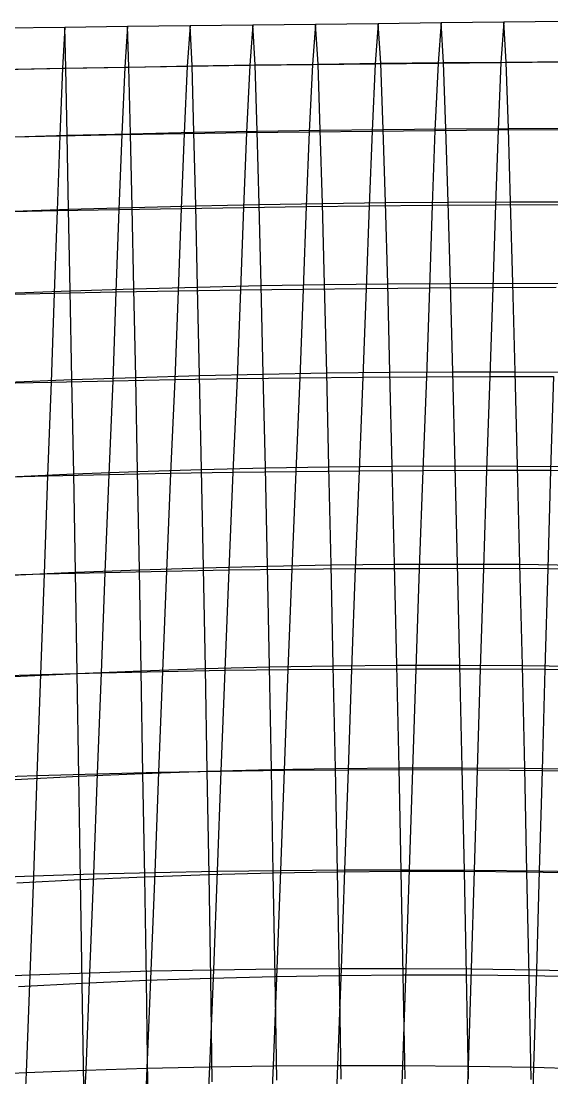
# Model space of a CAD drawing. Extents: x -429 to 429, y -1 to 209.
# Drawn here: x -96.67 to -79.73, y 174.91 to 208.64 of the extents above; entities that cross this region are included whole.
import ezdxf

# ---------------------------------------------------------------- set-up
doc = ezdxf.new("R2010")
doc.units = 0

msp = doc.modelspace()

# ---------------------------------------------------------------- linework, layer by layer
at = {"layer": 'default', "color": 5, "linetype": 'CONTINUOUS'}
for p, q in [((-95.281, 208.452, 8.579), (-93.279, 208.476, 8.256)), ((-93.279, 208.476, 8.256), (-93.362, 207.17, 7.876)), ((-93.279, 208.476, 8.256), (-91.278, 208.5, 7.933)), ((-91.278, 208.5, 7.933), (-91.369, 207.202, 7.49)), ((-91.278, 208.5, 7.933), (-89.276, 208.523, 7.61)), ((-89.276, 208.523, 7.61), (-89.373, 207.231, 7.123)), ((-89.276, 208.523, 7.61), (-87.274, 208.547, 7.287)), ((-87.274, 208.547, 7.287), (-87.374, 207.258, 6.772)), ((-87.274, 208.547, 7.287), (-85.272, 208.57, 6.964)), ((-85.272, 208.57, 6.964), (-85.371, 207.282, 6.44)), ((-85.272, 208.57, 6.964), (-83.271, 208.594, 6.641)), ((-83.271, 208.594, 6.641), (-83.366, 207.303, 6.126)), ((-83.271, 208.594, 6.641), (-81.269, 208.618, 6.318)), ((-81.269, 208.618, 6.318), (-81.358, 207.322, 5.829)), ((-81.269, 208.618, 6.318), (-79.267, 208.641, 5.994)), ((-97.283, 208.429, 8.902), (-95.281, 208.452, 8.579)), ((-95.281, 208.452, 8.579), (-95.352, 207.136, 8.279)), ((-97.337, 207.099, 8.7), (-95.352, 207.136, 8.279)), ((-95.352, 207.136, 8.279), (-95.44, 204.982, 7.944)), ((-95.352, 207.136, 8.279), (-93.362, 207.17, 7.876)), ((-93.362, 207.17, 7.876), (-93.459, 205.019, 7.491)), ((-93.362, 207.17, 7.876), (-91.369, 207.202, 7.49)), ((-91.369, 207.202, 7.49), (-91.47, 205.053, 7.067)), ((-91.369, 207.202, 7.49), (-89.373, 207.231, 7.123)), ((-89.373, 207.231, 7.123), (-89.476, 205.083, 6.671)), ((-89.373, 207.231, 7.123), (-87.374, 207.258, 6.772)), ((-87.374, 207.258, 6.772), (-87.477, 205.11, 6.304)), ((-87.374, 207.258, 6.772), (-85.371, 207.282, 6.44)), ((-85.371, 207.282, 6.44), (-85.472, 205.133, 5.965)), ((-85.371, 207.282, 6.44), (-83.366, 207.303, 6.126)), ((-83.366, 207.303, 6.126), (-83.463, 205.153, 5.655)), ((-83.366, 207.303, 6.126), (-81.358, 207.322, 5.829)), ((-81.358, 207.322, 5.829), (-81.45, 205.17, 5.375)), ((-81.358, 207.322, 5.829), (-79.348, 207.339, 5.55)), ((-89.476, 205.083, 6.671), (-87.477, 205.11, 6.304)), ((-87.477, 205.11, 6.304), (-87.571, 202.72, 5.9)), ((-87.477, 205.11, 6.304), (-85.472, 205.133, 5.965)), ((-85.472, 205.133, 5.965), (-85.564, 202.743, 5.557)), ((-85.472, 205.133, 5.965), (-83.463, 205.153, 5.655)), ((-83.463, 205.153, 5.655), (-83.551, 202.761, 5.251)), ((-83.463, 205.153, 5.655), (-81.45, 205.17, 5.375)), ((-81.45, 205.17, 5.375), (-81.533, 202.775, 4.983)), ((-81.45, 205.17, 5.375), (-79.433, 205.182, 5.123)), ((-97.416, 204.941, 8.426), (-95.44, 204.982, 7.944)), ((-95.44, 204.982, 7.944), (-95.526, 202.591, 7.647)), ((-95.44, 204.982, 7.944), (-93.459, 205.019, 7.491)), ((-93.459, 205.019, 7.491), (-93.55, 202.629, 7.155)), ((-93.459, 205.019, 7.491), (-91.47, 205.053, 7.067)), ((-91.47, 205.053, 7.067), (-91.565, 202.664, 6.699)), ((-91.47, 205.053, 7.067), (-89.476, 205.083, 6.671)), ((-89.476, 205.083, 6.671), (-89.571, 202.694, 6.281)), ((-87.571, 202.72, 5.9), (-85.564, 202.743, 5.557)), ((-85.564, 202.743, 5.557), (-85.659, 200.11, 5.152)), ((-85.564, 202.743, 5.557), (-83.551, 202.761, 5.251)), ((-83.551, 202.761, 5.251), (-83.642, 200.126, 4.849)), ((-83.551, 202.761, 5.251), (-81.533, 202.775, 4.983)), ((-81.533, 202.775, 4.983), (-81.619, 200.138, 4.592)), ((-81.533, 202.775, 4.983), (-79.51, 202.785, 4.752)), ((-97.493, 202.549, 8.176), (-95.526, 202.591, 7.647)), ((-95.526, 202.591, 7.647), (-95.617, 199.956, 7.338)), ((-95.526, 202.591, 7.647), (-93.55, 202.629, 7.155)), ((-93.55, 202.629, 7.155), (-93.646, 199.997, 6.812)), ((-93.55, 202.629, 7.155), (-91.565, 202.664, 6.699)), ((-91.565, 202.664, 6.699), (-91.663, 200.032, 6.33)), ((-91.565, 202.664, 6.699), (-89.571, 202.694, 6.281)), ((-89.571, 202.694, 6.281), (-89.67, 200.063, 5.893)), ((-89.571, 202.694, 6.281), (-87.571, 202.72, 5.9)), ((-87.571, 202.72, 5.9), (-87.669, 200.089, 5.5)), ((-91.663, 200.032, 6.33), (-89.67, 200.063, 5.893)), ((-89.67, 200.063, 5.893), (-89.777, 197.23, 5.479)), ((-89.67, 200.063, 5.893), (-87.669, 200.089, 5.5)), ((-87.669, 200.089, 5.5), (-87.774, 197.255, 5.075)), ((-87.669, 200.089, 5.5), (-85.659, 200.11, 5.152)), ((-85.659, 200.11, 5.152), (-85.761, 197.275, 4.722)), ((-85.659, 200.11, 5.152), (-83.642, 200.126, 4.849)), ((-83.642, 200.126, 4.849), (-83.739, 197.29, 4.423)), ((-83.642, 200.126, 4.849), (-81.619, 200.138, 4.592)), ((-81.619, 200.138, 4.592), (-81.711, 197.298, 4.176)), ((-81.619, 200.138, 4.592), (-79.591, 200.144, 4.38)), ((-97.576, 199.911, 7.908), (-95.617, 199.956, 7.338)), ((-95.617, 199.956, 7.338), (-95.716, 197.121, 7.005)), ((-95.617, 199.956, 7.338), (-93.646, 199.997, 6.812)), ((-93.646, 199.997, 6.812), (-93.75, 197.163, 6.445)), ((-93.646, 199.997, 6.812), (-91.663, 200.032, 6.33)), ((-91.663, 200.032, 6.33), (-91.77, 197.199, 5.936)), ((-97.667, 197.074, 7.617), (-95.716, 197.121, 7.005)), ((-95.716, 197.121, 7.005), (-95.828, 194.126, 6.63)), ((-95.716, 197.121, 7.005), (-93.75, 197.163, 6.445)), ((-93.75, 197.163, 6.445), (-93.875, 194.172, 6.001)), ((-93.75, 197.163, 6.445), (-91.77, 197.199, 5.936)), ((-91.77, 197.199, 5.936), (-91.902, 194.211, 5.439)), ((-91.77, 197.199, 5.936), (-89.777, 197.23, 5.479)), ((-89.777, 197.23, 5.479), (-89.911, 194.244, 4.943)), ((-89.777, 197.23, 5.479), (-87.774, 197.255, 5.075)), ((-87.774, 197.255, 5.075), (-87.905, 194.269, 4.514)), ((-87.774, 197.255, 5.075), (-85.761, 197.275, 4.722)), ((-85.761, 197.275, 4.722), (-85.886, 194.288, 4.153)), ((-85.761, 197.275, 4.722), (-83.739, 197.29, 4.423)), ((-83.739, 197.29, 4.423), (-83.856, 194.3, 3.86)), ((-83.739, 197.29, 4.423), (-81.711, 197.298, 4.176)), ((-81.711, 197.298, 4.176), (-81.818, 194.305, 3.635)), ((-81.711, 197.298, 4.176), (-79.677, 197.301, 3.982)), ((-79.677, 197.301, 3.982), (-79.774, 194.303, 3.478)), ((-83.856, 194.3, 3.86), (-81.818, 194.305, 3.635)), ((-81.818, 194.305, 3.635), (-81.92, 191.174, 3.126)), ((-81.818, 194.305, 3.635), (-79.774, 194.303, 3.478)), ((-97.76, 194.074, 7.323), (-95.828, 194.126, 6.63)), ((-95.828, 194.126, 6.63), (-95.942, 190.996, 6.264)), ((-95.828, 194.126, 6.63), (-93.875, 194.172, 6.001)), ((-93.875, 194.172, 6.001), (-93.999, 191.045, 5.577)), ((-93.875, 194.172, 6.001), (-91.902, 194.211, 5.439)), ((-91.902, 194.211, 5.439), (-92.032, 191.086, 4.969)), ((-91.902, 194.211, 5.439), (-89.911, 194.244, 4.943)), ((-89.911, 194.244, 4.943), (-90.042, 191.12, 4.439)), ((-89.911, 194.244, 4.943), (-87.905, 194.269, 4.514)), ((-87.905, 194.269, 4.514), (-88.032, 191.145, 3.99)), ((-87.905, 194.269, 4.514), (-85.886, 194.288, 4.153)), ((-85.886, 194.288, 4.153), (-86.007, 191.163, 3.621)), ((-85.886, 194.288, 4.153), (-83.856, 194.3, 3.86)), ((-83.856, 194.3, 3.86), (-83.968, 191.172, 3.333)), ((-79.774, 194.303, 3.478), (-79.866, 191.167, 3.002)), ((-79.774, 194.303, 3.478), (-77.725, 194.294, 3.391)), ((-97.855, 190.939, 7.027), (-95.942, 190.996, 6.264)), ((-95.942, 190.996, 6.264), (-96.055, 187.787, 5.902)), ((-95.942, 190.996, 6.264), (-93.999, 191.045, 5.577)), ((-93.999, 191.045, 5.577), (-94.123, 187.839, 5.166)), ((-93.999, 191.045, 5.577), (-92.032, 191.086, 4.969)), ((-92.032, 191.086, 4.969), (-92.159, 187.883, 4.518)), ((-92.032, 191.086, 4.969), (-90.042, 191.12, 4.439)), ((-90.042, 191.12, 4.439), (-90.169, 187.918, 3.959)), ((-90.042, 191.12, 4.439), (-88.032, 191.145, 3.99)), ((-88.032, 191.145, 3.99), (-88.156, 187.943, 3.491)), ((-88.032, 191.145, 3.99), (-86.007, 191.163, 3.621)), ((-86.007, 191.163, 3.621), (-86.124, 187.959, 3.115)), ((-86.007, 191.163, 3.621), (-83.968, 191.172, 3.333)), ((-83.968, 191.172, 3.333), (-84.077, 187.966, 2.832)), ((-83.968, 191.172, 3.333), (-81.92, 191.174, 3.126)), ((-81.92, 191.174, 3.126), (-82.02, 187.964, 2.641)), ((-81.92, 191.174, 3.126), (-79.866, 191.167, 3.002)), ((-79.866, 191.167, 3.002), (-79.957, 187.953, 2.544)), ((-79.866, 191.167, 3.002), (-77.809, 191.153, 2.96)), ((-92.159, 187.883, 4.518), (-90.169, 187.918, 3.959)), ((-90.169, 187.918, 3.959), (-90.294, 184.7, 3.494)), ((-90.169, 187.918, 3.959), (-88.156, 187.943, 3.491)), ((-88.156, 187.943, 3.491), (-88.276, 184.726, 3.01)), ((-88.156, 187.943, 3.491), (-86.124, 187.959, 3.115)), ((-86.124, 187.959, 3.115), (-86.238, 184.741, 2.628)), ((-86.124, 187.959, 3.115), (-84.077, 187.966, 2.832)), ((-84.077, 187.966, 2.832), (-84.183, 184.746, 2.348)), ((-84.077, 187.966, 2.832), (-82.02, 187.964, 2.641)), ((-82.02, 187.964, 2.641), (-82.117, 184.74, 2.171)), ((-82.02, 187.964, 2.641), (-79.957, 187.953, 2.544)), ((-79.957, 187.953, 2.544), (-80.046, 184.723, 2.098)), ((-79.957, 187.953, 2.544), (-77.892, 187.932, 2.541)), ((-97.952, 187.725, 6.725), (-96.055, 187.787, 5.902)), ((-96.055, 187.787, 5.902), (-96.169, 184.562, 5.541)), ((-96.055, 187.787, 5.902), (-94.123, 187.839, 5.166)), ((-94.123, 187.839, 5.166), (-94.245, 184.618, 4.761)), ((-94.123, 187.839, 5.166), (-92.159, 187.883, 4.518)), ((-92.159, 187.883, 4.518), (-92.285, 184.664, 4.078)), ((-98.051, 184.495, 6.415), (-96.169, 184.562, 5.541)), ((-96.169, 184.562, 5.541), (-96.282, 181.357, 5.176)), ((-96.169, 184.562, 5.541), (-94.245, 184.618, 4.761)), ((-94.245, 184.618, 4.761), (-94.365, 181.419, 4.361)), ((-94.245, 184.618, 4.761), (-92.285, 184.664, 4.078)), ((-92.285, 184.664, 4.078), (-92.407, 181.468, 3.65)), ((-92.285, 184.664, 4.078), (-90.294, 184.7, 3.494)), ((-90.294, 184.7, 3.494), (-90.415, 181.506, 3.046)), ((-90.294, 184.7, 3.494), (-88.276, 184.726, 3.01)), ((-88.276, 184.726, 3.01), (-88.393, 181.532, 2.549)), ((-88.276, 184.726, 3.01), (-86.238, 184.741, 2.628)), ((-86.238, 184.741, 2.628), (-86.348, 181.546, 2.161)), ((-86.238, 184.741, 2.628), (-84.183, 184.746, 2.348)), ((-84.183, 184.746, 2.348), (-84.286, 181.548, 1.884)), ((-84.183, 184.746, 2.348), (-82.117, 184.74, 2.171)), ((-82.117, 184.74, 2.171), (-82.212, 181.538, 1.719)), ((-82.117, 184.74, 2.171), (-80.046, 184.723, 2.098)), ((-80.046, 184.723, 2.098), (-80.134, 181.516, 1.665)), ((-80.046, 184.723, 2.098), (-77.974, 184.696, 2.129)), ((-92.407, 181.468, 3.65), (-90.415, 181.506, 3.046)), ((-90.415, 181.506, 3.046), (-90.537, 178.36, 2.582)), ((-90.415, 181.506, 3.046), (-88.393, 181.532, 2.549)), ((-88.393, 181.532, 2.549), (-88.511, 178.387, 2.072)), ((-88.393, 181.532, 2.549), (-86.348, 181.546, 2.161)), ((-86.348, 181.546, 2.161), (-86.46, 178.4, 1.68)), ((-86.348, 181.546, 2.161), (-84.286, 181.548, 1.884)), ((-84.286, 181.548, 1.884), (-84.39, 178.399, 1.405)), ((-84.286, 181.548, 1.884), (-82.212, 181.538, 1.719)), ((-82.212, 181.538, 1.719), (-82.309, 178.384, 1.25)), ((-82.212, 181.538, 1.719), (-80.134, 181.516, 1.665)), ((-80.134, 181.516, 1.665), (-80.223, 178.355, 1.215)), ((-80.134, 181.516, 1.665), (-78.056, 181.482, 1.723)), ((-98.152, 181.285, 6.093), (-96.282, 181.357, 5.176)), ((-96.282, 181.357, 5.176), (-96.397, 178.196, 4.794)), ((-96.282, 181.357, 5.176), (-94.365, 181.419, 4.361)), ((-94.365, 181.419, 4.361), (-94.487, 178.264, 3.945)), ((-94.365, 181.419, 4.361), (-92.407, 181.468, 3.65)), ((-92.407, 181.468, 3.65), (-92.532, 178.319, 3.207)), ((-98.256, 178.114, 5.751), (-96.397, 178.196, 4.794)), ((-96.397, 178.196, 4.794), (-96.516, 175.08, 4.387)), ((-96.397, 178.196, 4.794), (-94.487, 178.264, 3.945)), ((-94.487, 178.264, 3.945), (-94.612, 175.157, 3.509)), ((-94.487, 178.264, 3.945), (-92.532, 178.319, 3.207)), ((-92.532, 178.319, 3.207), (-92.657, 175.219, 2.747)), ((-92.532, 178.319, 3.207), (-90.537, 178.36, 2.582)), ((-90.537, 178.36, 2.582), (-90.661, 175.264, 2.104)), ((-90.537, 178.36, 2.582), (-88.511, 178.387, 2.072)), ((-88.511, 178.387, 2.072), (-88.631, 175.293, 1.584)), ((-88.511, 178.387, 2.072), (-86.46, 178.4, 1.68)), ((-86.46, 178.4, 1.68), (-86.573, 175.305, 1.186)), ((-86.46, 178.4, 1.68), (-84.39, 178.399, 1.405)), ((-84.39, 178.399, 1.405), (-84.496, 175.301, 0.914)), ((-84.39, 178.399, 1.405), (-82.309, 178.384, 1.25)), ((-82.309, 178.384, 1.25), (-82.407, 175.281, 0.768)), ((-82.309, 178.384, 1.25), (-80.223, 178.355, 1.215)), ((-80.223, 178.355, 1.215), (-80.315, 175.244, 0.748)), ((-80.223, 178.355, 1.215), (-78.139, 178.312, 1.299)), ((-98.365, 174.988, 5.379), (-96.516, 175.08, 4.387)), ((-96.516, 175.08, 4.387), (-96.643, 171.992, 3.94)), ((-96.516, 175.08, 4.387), (-94.612, 175.157, 3.509)), ((-94.612, 175.157, 3.509), (-94.744, 172.08, 3.032)), ((-94.612, 175.157, 3.509), (-92.657, 175.219, 2.747)), ((-92.657, 175.219, 2.747), (-92.791, 172.149, 2.247)), ((-92.657, 175.219, 2.747), (-90.661, 175.264, 2.104)), ((-90.661, 175.264, 2.104), (-90.793, 172.199, 1.587)), ((-90.661, 175.264, 2.104), (-88.631, 175.293, 1.584)), ((-88.631, 175.293, 1.584), (-88.758, 172.23, 1.054)), ((-88.631, 175.293, 1.584), (-86.573, 175.305, 1.186)), ((-86.573, 175.305, 1.186), (-86.693, 172.242, 0.652)), ((-86.573, 175.305, 1.186), (-84.496, 175.301, 0.914)), ((-84.496, 175.301, 0.914), (-84.608, 172.235, 0.382)), ((-84.496, 175.301, 0.914), (-82.407, 175.281, 0.768)), ((-82.407, 175.281, 0.768), (-82.512, 172.209, 0.245)), ((-82.407, 175.281, 0.768), (-80.315, 175.244, 0.748)), ((-80.315, 175.244, 0.748), (-80.412, 172.163, 0.242)), ((-80.315, 175.244, 0.748), (-78.226, 175.191, 0.856))]:
    msp.add_line(p, q, dxfattribs=at)
at = {"layer": 'default', "color": 3, "linetype": 'CONTINUOUS'}
for p, q in [((-95.281, 208.452, 8.579), (-93.279, 208.476, 8.256)), ((-93.279, 208.476, 8.256), (-91.278, 208.5, 7.933)), ((-93.23, 207.175, 8.676), (-93.279, 208.476, 8.256)), ((-91.278, 208.5, 7.933), (-89.276, 208.523, 7.61)), ((-91.215, 207.211, 8.436), (-91.278, 208.5, 7.933)), ((-89.276, 208.523, 7.61), (-87.274, 208.547, 7.287)), ((-89.203, 207.243, 8.172), (-89.276, 208.523, 7.61)), ((-87.274, 208.547, 7.287), (-85.272, 208.57, 6.964)), ((-87.195, 207.271, 7.884), (-87.274, 208.547, 7.287)), ((-85.272, 208.57, 6.964), (-83.271, 208.594, 6.641)), ((-85.19, 207.296, 7.573), (-85.272, 208.57, 6.964)), ((-83.271, 208.594, 6.641), (-81.269, 208.618, 6.318)), ((-83.188, 207.317, 7.238), (-83.271, 208.594, 6.641)), ((-81.269, 208.618, 6.318), (-79.267, 208.641, 5.994)), ((-81.191, 207.335, 6.879), (-81.269, 208.618, 6.318)), ((-97.283, 208.429, 8.902), (-95.281, 208.452, 8.579)), ((-95.248, 207.136, 8.893), (-95.281, 208.452, 8.579)), ((-97.268, 207.093, 9.086), (-95.248, 207.136, 8.893)), ((-95.248, 207.136, 8.893), (-93.23, 207.175, 8.676)), ((-95.205, 204.996, 9.32), (-95.248, 207.136, 8.893)), ((-93.23, 207.175, 8.676), (-91.215, 207.211, 8.436)), ((-93.18, 205.047, 9.169), (-93.23, 207.175, 8.676)), ((-91.215, 207.211, 8.436), (-89.203, 207.243, 8.172)), ((-91.157, 205.092, 8.98), (-91.215, 207.211, 8.436)), ((-89.203, 207.243, 8.172), (-87.195, 207.271, 7.884)), ((-89.139, 205.13, 8.752), (-89.203, 207.243, 8.172)), ((-87.195, 207.271, 7.884), (-85.19, 207.296, 7.573)), ((-87.125, 205.162, 8.486), (-87.195, 207.271, 7.884)), ((-85.19, 207.296, 7.573), (-83.188, 207.317, 7.238)), ((-85.117, 205.187, 8.182), (-85.19, 207.296, 7.573)), ((-83.188, 207.317, 7.238), (-81.191, 207.335, 6.879)), ((-83.115, 205.205, 7.84), (-83.188, 207.317, 7.238)), ((-81.191, 207.335, 6.879), (-79.199, 207.348, 6.498)), ((-81.12, 205.217, 7.46), (-81.191, 207.335, 6.879)), ((-91.157, 205.092, 8.98), (-89.139, 205.13, 8.752)), ((-89.139, 205.13, 8.752), (-87.125, 205.162, 8.486)), ((-89.075, 202.79, 9.359), (-89.139, 205.13, 8.752)), ((-87.125, 205.162, 8.486), (-85.117, 205.187, 8.182)), ((-87.057, 202.824, 9.11), (-87.125, 205.162, 8.486)), ((-85.117, 205.187, 8.182), (-83.115, 205.205, 7.84)), ((-85.046, 202.849, 8.811), (-85.117, 205.187, 8.182)), ((-83.115, 205.205, 7.84), (-81.12, 205.217, 7.46)), ((-83.042, 202.865, 8.463), (-83.115, 205.205, 7.84)), ((-81.12, 205.217, 7.46), (-79.132, 205.222, 7.042)), ((-81.048, 202.872, 8.067), (-81.12, 205.217, 7.46)), ((-97.234, 204.938, 9.433), (-95.205, 204.996, 9.32)), ((-95.205, 204.996, 9.32), (-93.18, 205.047, 9.169)), ((-95.156, 202.635, 9.809), (-95.205, 204.996, 9.32)), ((-93.18, 205.047, 9.169), (-91.157, 205.092, 8.98)), ((-93.126, 202.696, 9.709), (-93.18, 205.047, 9.169)), ((-91.098, 202.748, 9.559), (-91.157, 205.092, 8.98)), ((-93.126, 202.696, 9.709), (-91.098, 202.748, 9.559)), ((-91.098, 202.748, 9.559), (-89.075, 202.79, 9.359)), ((-91.038, 200.151, 10.163), (-91.098, 202.748, 9.559)), ((-89.075, 202.79, 9.359), (-87.057, 202.824, 9.11)), ((-89.01, 200.197, 9.989), (-89.075, 202.79, 9.359)), ((-87.057, 202.824, 9.11), (-85.046, 202.849, 8.811)), ((-86.988, 200.232, 9.755), (-87.057, 202.824, 9.11)), ((-85.046, 202.849, 8.811), (-83.042, 202.865, 8.463)), ((-84.973, 200.256, 9.461), (-85.046, 202.849, 8.811)), ((-83.042, 202.865, 8.463), (-81.048, 202.872, 8.067)), ((-82.968, 200.27, 9.109), (-83.042, 202.865, 8.463)), ((-81.048, 202.872, 8.067), (-79.065, 202.87, 7.621)), ((-80.975, 200.273, 8.697), (-81.048, 202.872, 8.067)), ((-97.188, 202.566, 9.859), (-95.156, 202.635, 9.809)), ((-95.156, 202.635, 9.809), (-93.126, 202.696, 9.709)), ((-95.104, 200.029, 10.331), (-95.156, 202.635, 9.809)), ((-93.07, 200.095, 10.277), (-93.126, 202.696, 9.709)), ((-95.104, 200.029, 10.331), (-93.07, 200.095, 10.277)), ((-93.07, 200.095, 10.277), (-91.038, 200.151, 10.163)), ((-93.013, 197.268, 10.865), (-93.07, 200.095, 10.277)), ((-91.038, 200.151, 10.163), (-89.01, 200.197, 9.989)), ((-90.977, 197.328, 10.784), (-91.038, 200.151, 10.163)), ((-89.01, 200.197, 9.989), (-86.988, 200.232, 9.755)), ((-88.944, 197.375, 10.634), (-89.01, 200.197, 9.989)), ((-86.988, 200.232, 9.755), (-84.973, 200.256, 9.461)), ((-86.918, 197.411, 10.414), (-86.988, 200.232, 9.755)), ((-84.973, 200.256, 9.461), (-82.968, 200.27, 9.109)), ((-84.9, 197.434, 10.125), (-84.973, 200.256, 9.461)), ((-82.968, 200.27, 9.109), (-80.975, 200.273, 8.697)), ((-82.893, 197.446, 9.767), (-82.968, 200.27, 9.109)), ((-80.975, 200.273, 8.697), (-78.995, 200.265, 8.226)), ((-80.9, 197.445, 9.341), (-80.975, 200.273, 8.697)), ((-97.139, 199.952, 10.325), (-95.104, 200.029, 10.331)), ((-95.051, 197.196, 10.876), (-95.104, 200.029, 10.331)), ((-90.977, 197.328, 10.784), (-88.944, 197.375, 10.634)), ((-88.944, 197.375, 10.634), (-86.918, 197.411, 10.414)), ((-88.878, 194.376, 11.301), (-88.944, 197.375, 10.634)), ((-86.918, 197.411, 10.414), (-84.9, 197.434, 10.125)), ((-86.848, 194.412, 11.094), (-86.918, 197.411, 10.414)), ((-84.9, 197.434, 10.125), (-82.893, 197.446, 9.767)), ((-84.827, 194.434, 10.809), (-84.9, 197.434, 10.125)), ((-82.893, 197.446, 9.767), (-80.9, 197.445, 9.341)), ((-82.818, 194.443, 10.447), (-82.893, 197.446, 9.767)), ((-80.9, 197.445, 9.341), (-78.923, 197.432, 8.847)), ((-80.825, 194.438, 10.008), (-80.9, 197.445, 9.341)), ((-97.087, 197.113, 10.818), (-95.051, 197.196, 10.876)), ((-95.051, 197.196, 10.876), (-93.013, 197.268, 10.865)), ((-94.995, 194.186, 11.45), (-95.051, 197.196, 10.876)), ((-93.013, 197.268, 10.865), (-90.977, 197.328, 10.784)), ((-92.955, 194.262, 11.479), (-93.013, 197.268, 10.865)), ((-90.915, 194.326, 11.429), (-90.977, 197.328, 10.784)), ((-92.955, 194.262, 11.479), (-90.915, 194.326, 11.429)), ((-90.915, 194.326, 11.429), (-88.878, 194.376, 11.301)), ((-90.854, 191.194, 12.082), (-90.915, 194.326, 11.429)), ((-88.878, 194.376, 11.301), (-86.848, 194.412, 11.094)), ((-88.813, 191.245, 11.974), (-88.878, 194.376, 11.301)), ((-86.848, 194.412, 11.094), (-84.827, 194.434, 10.809)), ((-86.779, 191.282, 11.779), (-86.848, 194.412, 11.094)), ((-84.827, 194.434, 10.809), (-82.818, 194.443, 10.447)), ((-84.754, 191.303, 11.499), (-84.827, 194.434, 10.809)), ((-82.818, 194.443, 10.447), (-80.825, 194.438, 10.008)), ((-82.743, 191.309, 11.133), (-82.818, 194.443, 10.447)), ((-80.825, 194.438, 10.008), (-78.85, 194.42, 9.493)), ((-80.75, 191.301, 10.682), (-80.825, 194.438, 10.008)), ((-97.032, 194.096, 11.343), (-94.995, 194.186, 11.45)), ((-94.995, 194.186, 11.45), (-92.955, 194.262, 11.479)), ((-94.939, 191.047, 12.039), (-94.995, 194.186, 11.45)), ((-92.897, 191.128, 12.104), (-92.955, 194.262, 11.479)), ((-88.813, 191.245, 11.974), (-86.779, 191.282, 11.779)), ((-86.779, 191.282, 11.779), (-84.754, 191.303, 11.499)), ((-86.709, 188.06, 12.47), (-86.779, 191.282, 11.779)), ((-84.754, 191.303, 11.499), (-82.743, 191.309, 11.133)), ((-84.681, 188.081, 12.193), (-84.754, 191.303, 11.499)), ((-82.743, 191.309, 11.133), (-80.75, 191.301, 10.682)), ((-82.668, 188.085, 11.823), (-82.743, 191.309, 11.133)), ((-80.75, 191.301, 10.682), (-78.777, 191.277, 10.147)), ((-80.674, 188.072, 11.361), (-80.75, 191.301, 10.682)), ((-96.976, 190.952, 11.887), (-94.939, 191.047, 12.039)), ((-94.939, 191.047, 12.039), (-92.897, 191.128, 12.104)), ((-94.883, 187.819, 12.635), (-94.939, 191.047, 12.039)), ((-92.897, 191.128, 12.104), (-90.854, 191.194, 12.082)), ((-92.839, 187.903, 12.735), (-92.897, 191.128, 12.104)), ((-90.854, 191.194, 12.082), (-88.813, 191.245, 11.974)), ((-90.793, 187.972, 12.742), (-90.854, 191.194, 12.082)), ((-88.748, 188.024, 12.653), (-88.813, 191.245, 11.974)), ((-94.883, 187.819, 12.635), (-92.839, 187.903, 12.735)), ((-92.839, 187.903, 12.735), (-90.793, 187.972, 12.742)), ((-92.783, 184.625, 13.366), (-92.839, 187.903, 12.735)), ((-90.793, 187.972, 12.742), (-88.748, 188.024, 12.653)), ((-90.733, 184.695, 13.398), (-90.793, 187.972, 12.742)), ((-88.748, 188.024, 12.653), (-86.709, 188.06, 12.47)), ((-88.685, 184.749, 13.329), (-88.748, 188.024, 12.653)), ((-86.709, 188.06, 12.47), (-84.681, 188.081, 12.193)), ((-86.642, 184.785, 13.157), (-86.709, 188.06, 12.47)), ((-84.681, 188.081, 12.193), (-82.668, 188.085, 11.823)), ((-84.61, 184.804, 12.884), (-84.681, 188.081, 12.193)), ((-82.668, 188.085, 11.823), (-80.674, 188.072, 11.361)), ((-82.594, 184.805, 12.51), (-82.668, 188.085, 11.823)), ((-80.674, 188.072, 11.361), (-78.704, 188.044, 10.807)), ((-80.6, 184.79, 12.036), (-80.674, 188.072, 11.361)), ((-96.919, 187.72, 12.44), (-94.883, 187.819, 12.635)), ((-94.827, 184.538, 13.232), (-94.883, 187.819, 12.635)), ((-96.862, 184.435, 12.996), (-94.827, 184.538, 13.232)), ((-94.827, 184.538, 13.232), (-92.783, 184.625, 13.366)), ((-94.773, 181.238, 13.821), (-94.827, 184.538, 13.232)), ((-92.783, 184.625, 13.366), (-90.733, 184.695, 13.398)), ((-92.728, 181.326, 13.985), (-92.783, 184.625, 13.366)), ((-90.733, 184.695, 13.398), (-88.685, 184.749, 13.329)), ((-90.676, 181.397, 14.041), (-90.733, 184.695, 13.398)), ((-88.685, 184.749, 13.329), (-86.642, 184.785, 13.157)), ((-88.624, 181.45, 13.987), (-88.685, 184.749, 13.329)), ((-86.642, 184.785, 13.157), (-84.61, 184.804, 12.884)), ((-86.578, 181.486, 13.826), (-86.642, 184.785, 13.157)), ((-84.61, 184.804, 12.884), (-82.594, 184.805, 12.51)), ((-84.542, 181.503, 13.556), (-84.61, 184.804, 12.884)), ((-82.594, 184.805, 12.51), (-80.6, 184.79, 12.036)), ((-82.524, 181.503, 13.179), (-82.594, 184.805, 12.51)), ((-80.6, 184.79, 12.036), (-78.632, 184.757, 11.464)), ((-80.529, 181.484, 12.695), (-80.6, 184.79, 12.036)), ((-86.578, 181.486, 13.826), (-84.542, 181.503, 13.556)), ((-84.542, 181.503, 13.556), (-82.524, 181.503, 13.179)), ((-84.476, 178.195, 14.216), (-84.542, 181.503, 13.556)), ((-82.524, 181.503, 13.179), (-80.529, 181.484, 12.695)), ((-82.455, 178.193, 13.836), (-82.524, 181.503, 13.179)), ((-96.806, 181.132, 13.549), (-94.773, 181.238, 13.821)), ((-94.773, 181.238, 13.821), (-92.728, 181.326, 13.985)), ((-94.721, 177.931, 14.398), (-94.773, 181.238, 13.821)), ((-92.728, 181.326, 13.985), (-90.676, 181.397, 14.041)), ((-92.676, 178.021, 14.592), (-92.728, 181.326, 13.985)), ((-90.676, 181.397, 14.041), (-88.624, 181.45, 13.987)), ((-90.622, 178.092, 14.671), (-90.676, 181.397, 14.041)), ((-88.624, 181.45, 13.987), (-86.578, 181.486, 13.826)), ((-88.566, 178.145, 14.635), (-88.624, 181.45, 13.987)), ((-86.515, 178.18, 14.483), (-86.578, 181.486, 13.826)), ((-80.529, 181.484, 12.695), (-78.563, 181.447, 12.107)), ((-80.459, 178.171, 13.342), (-80.529, 181.484, 12.695)), ((-90.622, 178.092, 14.671), (-88.566, 178.145, 14.635)), ((-88.566, 178.145, 14.635), (-86.515, 178.18, 14.483)), ((-88.51, 174.833, 15.264), (-88.566, 178.145, 14.635)), ((-86.515, 178.18, 14.483), (-84.476, 178.195, 14.216)), ((-86.456, 174.866, 15.122), (-86.515, 178.18, 14.483)), ((-84.476, 178.195, 14.216), (-82.455, 178.193, 13.836)), ((-84.413, 174.881, 14.858), (-84.476, 178.195, 14.216)), ((-82.455, 178.193, 13.836), (-80.459, 178.171, 13.342)), ((-82.389, 174.876, 14.474), (-82.455, 178.193, 13.836)), ((-80.459, 178.171, 13.342), (-78.495, 178.131, 12.738)), ((-80.392, 174.851, 13.972), (-80.459, 178.171, 13.342)), ((-96.752, 177.824, 14.089), (-94.721, 177.931, 14.398)), ((-94.721, 177.931, 14.398), (-92.676, 178.021, 14.592)), ((-94.672, 174.619, 14.96), (-94.721, 177.931, 14.398)), ((-92.676, 178.021, 14.592), (-90.622, 178.092, 14.671)), ((-92.626, 174.709, 15.183), (-92.676, 178.021, 14.592)), ((-90.57, 174.781, 15.285), (-90.622, 178.092, 14.671))]:
    msp.add_line(p, q, dxfattribs=at)

doc.saveas('drawing.dxf')
